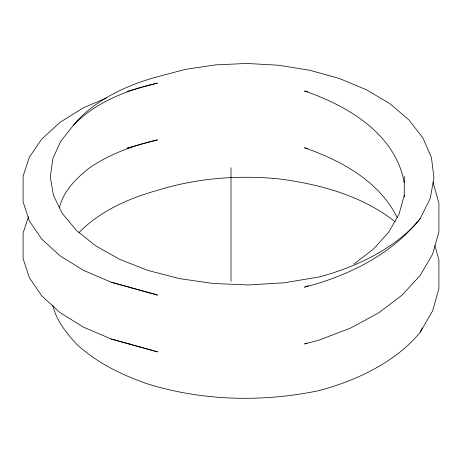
<?xml version="1.0" encoding="UTF-8"?>
<svg xmlns="http://www.w3.org/2000/svg" width="462" height="462" viewBox="0 0 462 462"><rect width="100%" height="100%" fill="white"/><g stroke="black" fill="none" stroke-linecap="round" stroke-linejoin="round"><path stroke-width="0.69" d="M404.25 195.455L398.983 214.27L388.617 232.294L373.458 249.03L353.973 264.016M28.517 216.626L23.1 233.004L23.1 258.737L29.418 277.841L41.857 296.003L60.048 312.612L83.431 327.125L111.296 339.044L157.502 351.859L111.296 339.044M59.35 207.9C63.161 191.32 75.803 178.944 88.542 168.555C109.205 154.135 133.079 145.484 157.502 139.882L142.804 143.769M420.143 218.693L430.186 198.585L433.951 178.02L431.473 157.646L422.984 138.069L408.882 119.883L389.743 103.598L366.274 89.674L339.304 78.471L309.748 70.27L278.586 65.24L246.806 63.456L215.407 64.888L185.343 69.398L157.502 76.773A173.914 100.41 0 0 0 73.383 125.335L60.614 141.412L52.801 158.766L50.323 176.894L53.413 195.241L62.122 213.236L76.328 230.295L95.726 245.871L119.849 259.419L148.054 270.472L179.556 278.609L213.461 283.512L248.758 284.944L284.373 282.767L319.196 276.969A208.697 120.49 0 0 0 420.143 218.693C391.406 254.602 348.331 275.895 304.498 287.168L308.437 285.62M52.818 305.313C56.127 320.357 66.285 332.657 76.328 343.895C96.754 362.768 121.933 375.138 148.054 384.066C203.344 401.016 262.734 402.39 319.196 390.569A208.697 120.49 0 0 0 420.143 332.288L422.337 327.893M420.143 332.288L432.582 310.978L438.9 288.715L438.9 259.823L434.881 245.657M73.383 125.335C95.674 102.067 126.692 90.182 157.502 83.079L142.804 86.971M106.653 97.88L83.431 107.813L60.048 122.326L41.857 138.941L29.418 157.097L23.1 176.201L23.1 201.94L29.418 221.044L41.857 239.201L60.048 255.815L83.431 270.322L111.296 282.247L157.502 295.056L111.296 282.247M307.126 342.937L304.498 343.971L319.196 340.078L350.704 328.003L378.569 312.924L401.952 295.258L420.143 275.491L432.582 254.175L438.9 231.918L438.9 203.026L432.963 182.115M127.119 91.424L142.117 87.162M127.05 148.233L142.117 143.965M127.119 148.221L131.248 147.055M307.836 91.851L304.498 90.968C347.747 105.81 395.426 133.888 404.25 182.686M307.836 148.654L304.498 147.771C341.291 160.597 379.302 181.231 397.199 217.562M129.256 287.058L131.248 287.884M129.256 343.855L131.248 344.687M395.212 221.847C362.133 195.617 319.843 184.176 278.586 178.84C237.947 174.942 196.541 178.089 157.502 190.367A173.914 100.41 0 0 0 78.892 232.692M404.25 176.374L404.25 196.858M231 167.77L231 281.37"/></g></svg>
